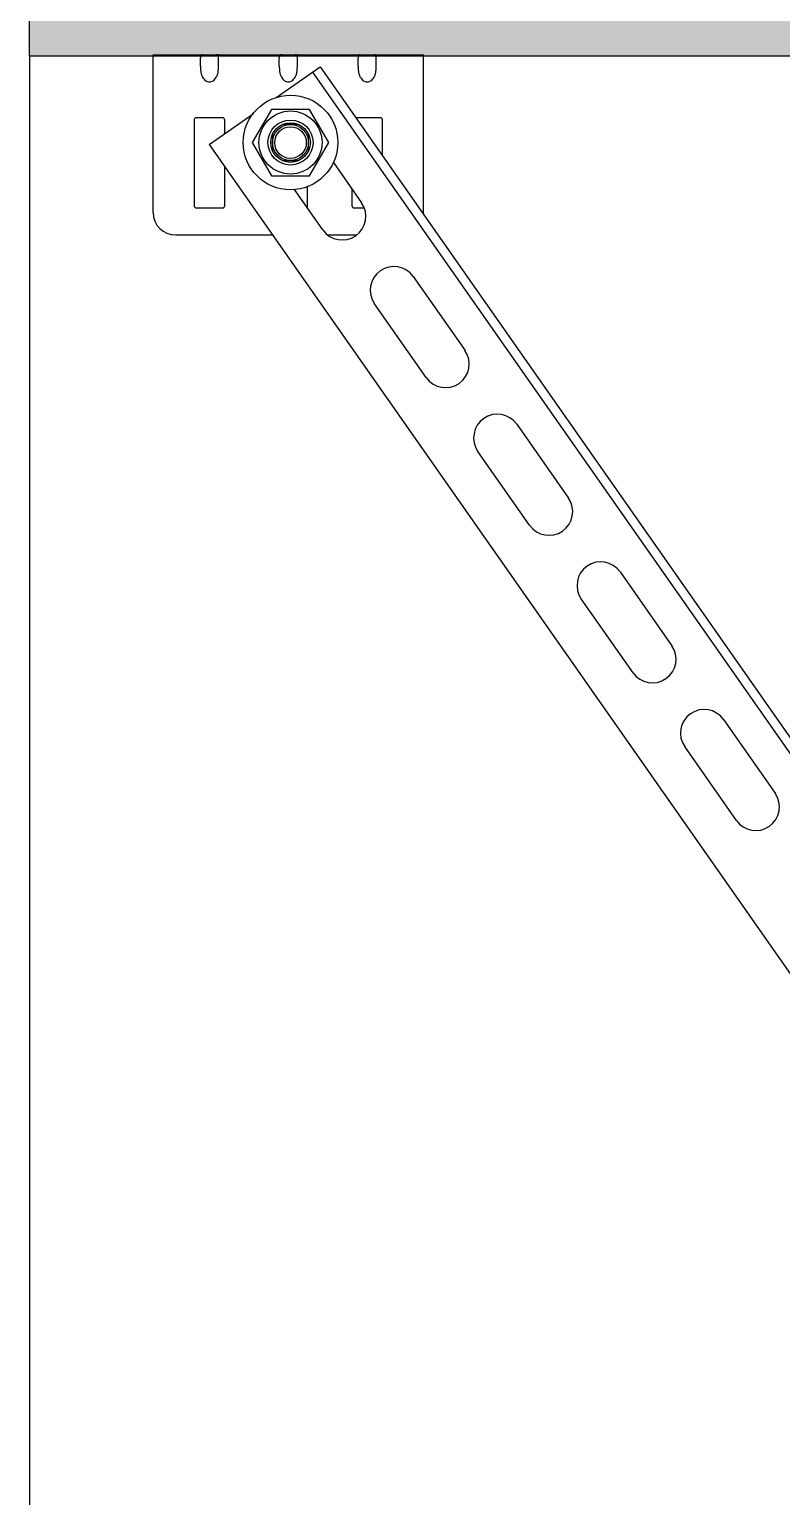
# Model space of a CAD drawing. Header units: millimetres. Extents: x 21899 to 38731, y -5425 to 3612.
# Drawn here: x 30976.4 to 31143.4, y -2807.2 to -2481.5 of the extents above; entities that cross this region are included whole.
import ezdxf

# ---------------------------------------------------------------- set-up
doc = ezdxf.new("R2010")
doc.units = ezdxf.units.MM
doc.layers.add('dwgmodels.com', color=250, linetype='Continuous')

msp = doc.modelspace()

# ---------------------------------------------------------------- hatches: boundary and pattern name
at = {"layer": 'dwgmodels.com', "true_color": 0xc7c8ca}
h = msp.add_hatch(color=9, dxfattribs=at)
h.dxf.hatch_style = 1
h.paths.add_polyline_path([(30976.43, -2243.56), (34577.01, -2243.56), (34577.01, -2487.45), (30976.43, -2487.45)])

# ---------------------------------------------------------------- linework, layer by layer
at = {"color": 7, "linetype": 'Continuous'}
for p, q in [((30976.43, -2487.45), (30976.43, -4530.44)), ((31031.22, -2496.66), (31040.93, -2489.86)), ((31039.29, -2491), (31191.4, -2708.23)), ((31040.93, -2489.86), (31191.4, -2704.74)), ((31016.36, -2507.06), (31026.07, -2500.27)), ((31030.13, -2499.29), (31025.88, -2506.65)), ((31038.63, -2499.29), (31030.13, -2499.29)), ((31042.88, -2506.65), (31038.63, -2499.29)), ((31036.18, -2502.65), (31032.58, -2502.65)), ((31016.36, -2507.06), (31222.84, -2801.96)), ((31025.88, -2506.65), (31030.13, -2514.01)), ((31030.38, -2504.86), (31030.38, -2508.45)), ((31038.38, -2508.45), (31038.38, -2504.86)), ((31038.63, -2514.01), (31042.88, -2506.65)), ((31032.58, -2510.65), (31036.18, -2510.65)), ((31030.13, -2514.01), (31038.63, -2514.01)), ((31043.89, -2511.08), (31050.15, -2520.02)), ((31041.55, -2526.05), (31035.29, -2517.1)), ((31061.62, -2536.41), (31073.1, -2552.79)), ((31064.49, -2558.81), (31053.02, -2542.43)), ((31084.57, -2569.17), (31096.04, -2585.56)), ((31087.44, -2591.58), (31075.97, -2575.2)), ((31107.51, -2601.94), (31118.98, -2618.32)), ((31110.38, -2624.34), (31098.91, -2607.96)), ((31130.45, -2634.7), (31141.92, -2651.09)), ((31133.32, -2657.11), (31121.85, -2640.73))]:
    msp.add_line(p, q, dxfattribs=at)
at = {"color": 3, "linetype": 'Continuous'}
for p, q in [((31003.9, -2487.16), (31063.9, -2487.16)), ((31003.9, -2522.16), (31003.9, -2487.16)), ((31014.4, -2489.67), (31014.4, -2487.83)), ((31018.4, -2489.67), (31018.4, -2487.83)), ((31031.9, -2489.67), (31031.9, -2487.83)), ((31035.9, -2489.67), (31035.9, -2487.83)), ((31049.4, -2489.67), (31049.4, -2487.83)), ((31053.4, -2489.67), (31053.4, -2487.83)), ((31063.9, -2522.16), (31063.9, -2487.16)), ((31013, -2501.66), (31013, -2520.66)), ((31019.3, -2501.16), (31013.5, -2501.16)), ((31019.8, -2504.66), (31019.8, -2501.66)), ((31054.3, -2501.16), (31048.85, -2501.16)), ((31054.8, -2509.66), (31054.8, -2501.66)), ((31019.8, -2520.66), (31019.8, -2511.98)), ((31038.15, -2520.66), (31038.15, -2516.44)), ((31048, -2516.94), (31048, -2520.66)), ((31013.5, -2521.16), (31019.3, -2521.16)), ((31048.5, -2521.16), (31050.73, -2521.16)), ((31008.9, -2527.16), (31030.43, -2527.16)), ((31042.62, -2527.16), (31049.02, -2527.16))]:
    msp.add_line(p, q, dxfattribs=at)
at = {"color": 7, "linetype": 'Continuous'}
for radius in [10.5, 7, 5, 4.4, 4, 3.51]:
    msp.add_circle((31034.38, -2506.65), radius, dxfattribs=at)
at = {"color": 3, "linetype": 'Continuous'}
for centre, radius, start, end in [((31013.5, -2501.66), 0.5, 90, 180), ((31019.3, -2501.66), 0.5, 0, 90), ((31054.3, -2501.66), 0.5, 0, 90), ((31008.9, -2522.16), 5, 180, 270), ((31013.5, -2520.66), 0.5, 180, 270), ((31019.3, -2520.66), 0.5, 270, 0), ((31037.65, -2520.66), 0.5, 318.0173, 0), ((31048.5, -2520.66), 0.5, 180, 270), ((31058.9, -2522.16), 5, 355.02, 0)]:
    msp.add_arc(centre, radius, start, end, dxfattribs=at)
at = {"color": 7, "linetype": 'Continuous'}
for centre, start, end in [((31045.85, -2523.03), 215, 35), ((31057.32, -2539.42), 35, 215), ((31068.79, -2555.8), 215, 35), ((31080.27, -2572.18), 35, 215), ((31091.74, -2588.57), 215, 35), ((31103.21, -2604.95), 35, 215), ((31114.68, -2621.33), 215, 35), ((31126.15, -2637.72), 35, 215), ((31137.62, -2654.1), 215, 35)]:
    msp.add_arc(centre, 5.25, start, end, dxfattribs=at)
at = {"color": 3, "linetype": 'Continuous'}
for points, start_tangent, end_tangent in [([(31014.87, -2487.16), (31014.72, -2487.17), (31014.61, -2487.2), (31014.47, -2487.32), (31014.41, -2487.53), (31014.4, -2487.66), (31014.4, -2487.83)], (-0.09711, 0), (0, -0.09711)), ([(31018.4, -2487.83), (31018.39, -2487.66), (31018.38, -2487.52), (31018.36, -2487.41), (31018.27, -2487.25), (31018.07, -2487.17), (31017.92, -2487.16)], (0, 0.097072), (-0.097072, 0)), ([(31032.37, -2487.16), (31032.22, -2487.17), (31032.11, -2487.2), (31031.97, -2487.32), (31031.91, -2487.53), (31031.9, -2487.66), (31031.9, -2487.83)], (-0.09711, 0), (0, -0.09711)), ([(31035.9, -2487.83), (31035.89, -2487.66), (31035.88, -2487.52), (31035.86, -2487.41), (31035.77, -2487.25), (31035.57, -2487.17), (31035.42, -2487.16)], (0, 0.097072), (-0.097072, 0)), ([(31049.87, -2487.16), (31049.72, -2487.17), (31049.61, -2487.2), (31049.47, -2487.32), (31049.41, -2487.53), (31049.4, -2487.66), (31049.4, -2487.83)], (-0.09711, 0), (0, -0.09711)), ([(31053.4, -2487.83), (31053.39, -2487.66), (31053.38, -2487.52), (31053.36, -2487.41), (31053.27, -2487.25), (31053.07, -2487.17), (31052.92, -2487.16)], (0, 0.097072), (-0.097072, 0)), ([(31014.4, -2489.67), (31014.4, -2489.98), (31014.41, -2490.3), (31014.43, -2490.62), (31014.47, -2490.94), (31014.53, -2491.25), (31014.61, -2491.57), (31014.72, -2491.87), (31014.87, -2492.16)], (0, -0.257102), (0.132136, -0.220548)), ([(31017.92, -2492.16), (31018.07, -2491.87), (31018.19, -2491.56), (31018.27, -2491.24), (31018.33, -2490.92), (31018.36, -2490.6), (31018.38, -2490.29), (31018.39, -2489.98), (31018.4, -2489.67)], (0.132135, 0.220547), (0, 0.2571)), ([(31031.9, -2489.67), (31031.9, -2489.98), (31031.91, -2490.3), (31031.93, -2490.62), (31031.97, -2490.94), (31032.03, -2491.25), (31032.11, -2491.57), (31032.22, -2491.87), (31032.37, -2492.16)], (0, -0.257102), (0.132136, -0.220548)), ([(31035.42, -2492.16), (31035.57, -2491.87), (31035.69, -2491.56), (31035.77, -2491.24), (31035.83, -2490.92), (31035.86, -2490.6), (31035.88, -2490.29), (31035.89, -2489.98), (31035.9, -2489.67)], (0.132135, 0.220547), (0, 0.2571)), ([(31049.4, -2489.67), (31049.4, -2489.98), (31049.41, -2490.3), (31049.43, -2490.62), (31049.47, -2490.94), (31049.53, -2491.25), (31049.61, -2491.57), (31049.72, -2491.87), (31049.87, -2492.16)], (0, -0.257102), (0.132136, -0.220548)), ([(31052.92, -2492.16), (31053.07, -2491.87), (31053.19, -2491.56), (31053.27, -2491.24), (31053.33, -2490.92), (31053.36, -2490.6), (31053.38, -2490.29), (31053.39, -2489.98), (31053.4, -2489.67)], (0.132135, 0.220547), (0, 0.2571)), ([(31014.87, -2492.16), (31015.21, -2492.61), (31015.58, -2492.92), (31015.98, -2493.1), (31016.4, -2493.16), (31016.81, -2493.1), (31017.21, -2492.92), (31017.58, -2492.61), (31017.92, -2492.16)], (0.195665, -0.326585), (0.195665, 0.326585)), ([(31032.37, -2492.16), (31032.71, -2492.61), (31033.08, -2492.92), (31033.48, -2493.1), (31033.9, -2493.16), (31034.31, -2493.1), (31034.71, -2492.92), (31035.08, -2492.61), (31035.42, -2492.16)], (0.195665, -0.326585), (0.195665, 0.326585)), ([(31049.87, -2492.16), (31050.21, -2492.61), (31050.58, -2492.92), (31050.98, -2493.1), (31051.4, -2493.16), (31051.81, -2493.1), (31052.21, -2492.92), (31052.58, -2492.61), (31052.92, -2492.16)], (0.195665, -0.326585), (0.195665, 0.326585))]:
    msp.add_spline(points, degree=3, dxfattribs=dict(at, start_tangent=start_tangent, end_tangent=end_tangent))
at = {"layer": 'dwgmodels.com', "color": 5}
msp.add_lwpolyline([(30976.43, -2243.56), (34577.01, -2243.56), (34577.01, -2487.45), (30976.43, -2487.45)], close=True, dxfattribs=at)

doc.saveas('drawing.dxf')
